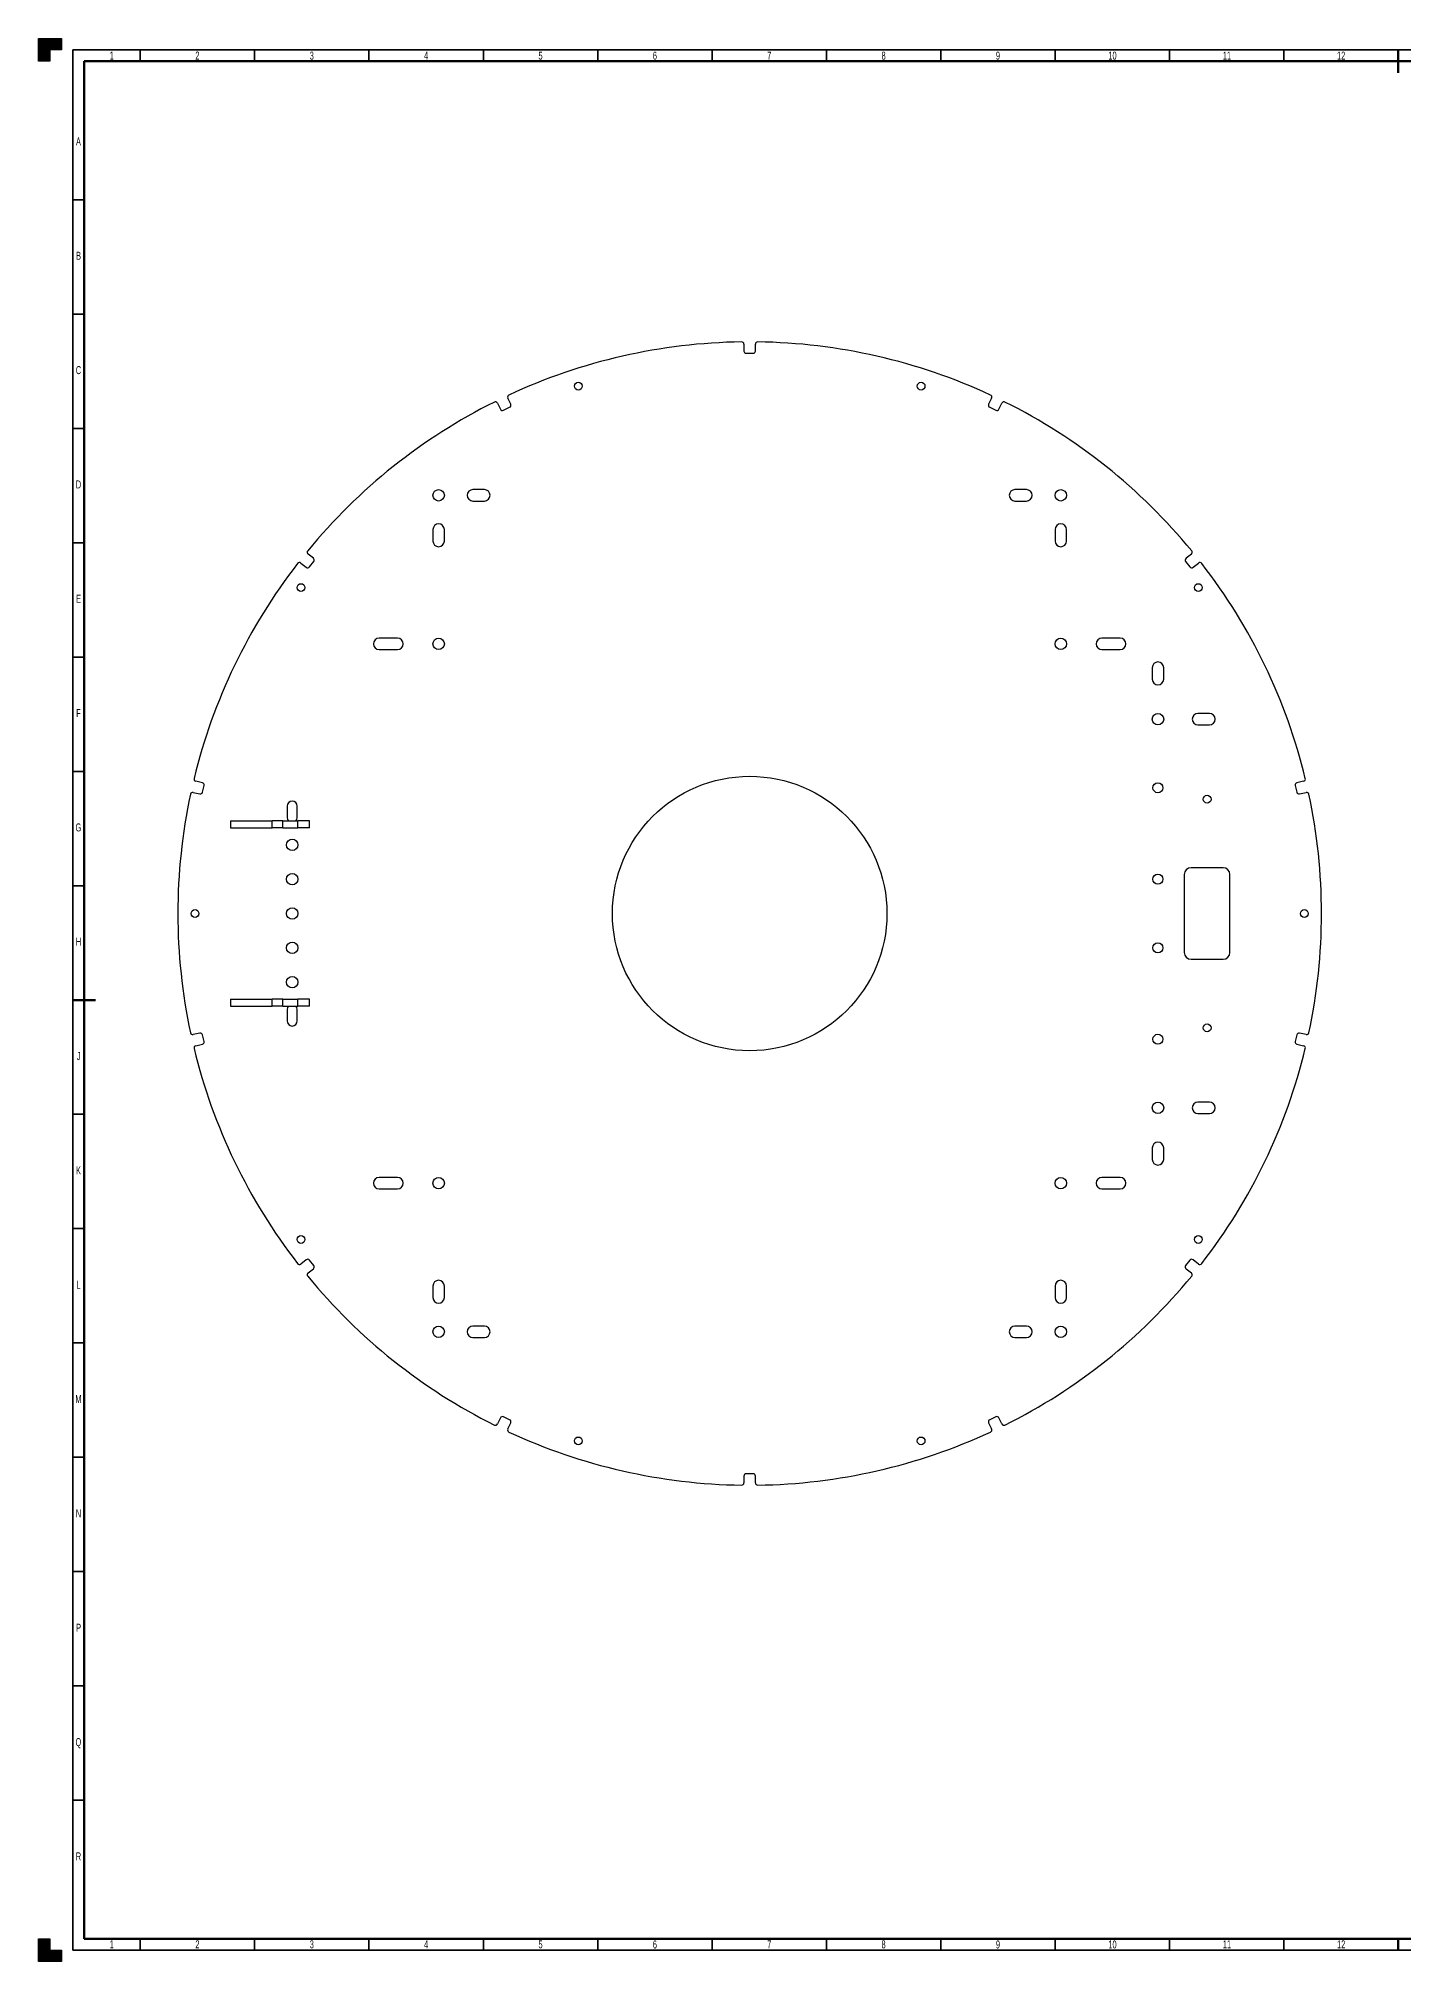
# Model space of a CAD drawing. Header units: millimetres. Extents: x 0 to 1189, y 0 to 841.
# Drawn here: x 0 to 597, y 0 to 841 of the extents above; entities that cross this region are included whole.
import ezdxf

# ---------------------------------------------------------------- set-up
doc = ezdxf.new("R2010")
doc.units = ezdxf.units.MM
doc.layers.add('BORDER', color=7, linetype='Continuous')
doc.layers.add('TRIM', color=7, linetype='Continuous')
doc.styles.add('SLDTEXTSTYLE0', font='TXT', dxfattribs={"width": 0.605})

msp = doc.modelspace()

# ---------------------------------------------------------------- hatches: boundary and pattern name
at = {"layer": 'TRIM'}
for points in [[(0, 831), (5, 831), (5, 836), (10, 836), (10, 841), (0, 841)], [(10, 0), (10, 5), (5, 5), (5, 10), (0, 10), (0, 0)]]:
    msp.add_hatch(color=256, dxfattribs=at).paths.add_polyline_path(points, flags=0)

# ---------------------------------------------------------------- linework, layer by layer
at = {"color": 7, "linetype": 'Continuous', "lineweight": 25}
for p, q in [((308.45, 707.29), (308.45, 704.32)), ((313.45, 704.32), (313.45, 707.29)), ((309.45, 703.32), (312.45, 703.32)), ((200.67, 681.55), (201.96, 678.87)), ((206.47, 681.04), (205.17, 683.72)), ((416.72, 683.72), (415.43, 681.04)), ((419.94, 678.87), (421.23, 681.55)), ((203.3, 678.41), (206, 679.71)), ((415.9, 679.71), (418.6, 678.41)), ((194.95, 643.72), (189.95, 643.72)), ((431.95, 643.72), (426.95, 643.72)), ((189.95, 638.72), (194.95, 638.72)), ((426.95, 638.72), (431.95, 638.72)), ((172.45, 626.22), (172.45, 621.22)), ((177.45, 621.22), (177.45, 626.22)), ((444.45, 626.22), (444.45, 621.22)), ((449.45, 621.22), (449.45, 626.22)), ((120.18, 613.65), (117.85, 615.51)), ((504.05, 615.51), (501.72, 613.65)), ((114.73, 611.6), (117.06, 609.74)), ((118.46, 609.9), (120.33, 612.25)), ((501.56, 612.25), (503.43, 609.9)), ((504.84, 609.74), (507.16, 611.6)), ((156.95, 578.72), (148.95, 578.72)), ((148.95, 573.72), (156.95, 573.72)), ((472.95, 578.72), (464.95, 578.72)), ((464.95, 573.72), (472.95, 573.72)), ((486.95, 565.82), (486.95, 560.82)), ((491.95, 560.82), (491.95, 565.82)), ((511.95, 545.82), (506.95, 545.82)), ((506.95, 540.82), (511.95, 540.82)), ((71.67, 515.5), (68.77, 516.16)), ((71.76, 511.37), (72.42, 514.3)), ((549.47, 514.3), (550.14, 511.37)), ((553.13, 516.16), (550.22, 515.5)), ((67.66, 511.28), (70.56, 510.62)), ((108.75, 505.32), (108.75, 500.32)), ((113.15, 500.32), (113.15, 505.32)), ((551.34, 510.62), (554.24, 511.28)), ((83.95, 498.82), (83.95, 495.82)), ((83.95, 498.82), (102.21, 498.82)), ((102.21, 495.82), (102.21, 498.82)), ((106.87, 498.82), (102.21, 498.82)), ((106.87, 495.82), (106.87, 498.82)), ((106.87, 498.82), (113.45, 498.82)), ((113.45, 495.82), (113.45, 498.82)), ((118.45, 498.82), (113.45, 498.82)), ((118.45, 495.82), (118.45, 498.82)), ((83.95, 495.82), (102.21, 495.82)), ((106.87, 495.82), (102.21, 495.82)), ((106.87, 495.82), (113.45, 495.82)), ((118.45, 495.82), (113.45, 495.82)), ((500.95, 475.32), (500.95, 441.32)), ((517.95, 478.32), (503.95, 478.32)), ((520.95, 441.32), (520.95, 475.32)), ((503.95, 438.32), (517.95, 438.32)), ((83.95, 420.82), (83.95, 417.82)), ((83.95, 420.82), (102.21, 420.82)), ((102.21, 417.82), (102.21, 420.82)), ((106.87, 420.82), (102.21, 420.82)), ((106.87, 417.82), (106.87, 420.82)), ((106.87, 420.82), (113.45, 420.82)), ((113.45, 417.82), (113.45, 420.82)), ((118.45, 420.82), (113.45, 420.82)), ((118.45, 417.82), (118.45, 420.82)), ((83.95, 417.82), (102.21, 417.82)), ((106.87, 417.82), (102.21, 417.82)), ((106.87, 417.82), (113.45, 417.82)), ((108.75, 416.32), (108.75, 411.32)), ((113.15, 411.32), (113.15, 416.32)), ((118.45, 417.82), (113.45, 417.82)), ((70.56, 406.02), (67.66, 405.35)), ((72.42, 402.34), (71.76, 405.26)), ((550.14, 405.26), (549.47, 402.34)), ((554.24, 405.35), (551.34, 406.02)), ((68.77, 400.48), (71.67, 401.14)), ((550.22, 401.14), (553.13, 400.48)), ((511.95, 375.82), (506.95, 375.82)), ((506.95, 370.82), (511.95, 370.82)), ((486.95, 355.82), (486.95, 350.82)), ((491.95, 350.82), (491.95, 355.82)), ((156.95, 342.92), (148.95, 342.92)), ((148.95, 337.92), (156.95, 337.92)), ((472.95, 342.92), (464.95, 342.92)), ((464.95, 337.92), (472.95, 337.92)), ((117.06, 306.9), (114.73, 305.04)), ((117.85, 301.13), (120.18, 302.99)), ((120.33, 304.39), (118.46, 306.74)), ((503.43, 306.74), (501.56, 304.39)), ((501.72, 302.99), (504.05, 301.13)), ((507.16, 305.04), (504.84, 306.9)), ((172.45, 295.42), (172.45, 290.42)), ((177.45, 290.42), (177.45, 295.42)), ((444.45, 295.42), (444.45, 290.42)), ((449.45, 290.42), (449.45, 295.42)), ((194.95, 277.92), (189.95, 277.92)), ((431.95, 277.92), (426.95, 277.92)), ((189.95, 272.92), (194.95, 272.92)), ((426.95, 272.92), (431.95, 272.92)), ((201.96, 237.77), (200.67, 235.08)), ((206, 236.93), (203.3, 238.23)), ((205.17, 232.92), (206.47, 235.6)), ((415.43, 235.6), (416.72, 232.92)), ((418.6, 238.23), (415.9, 236.93)), ((421.23, 235.08), (419.94, 237.77)), ((308.45, 212.32), (308.45, 209.34)), ((312.45, 213.32), (309.45, 213.32)), ((313.45, 209.34), (313.45, 212.32))]:
    msp.add_line(p, q, dxfattribs=at)
at = {"color": 7, "linetype": 'Continuous', "lineweight": 25, "flags": 128}
for points in [[(108.75, 500.32), (108.92, 499.48), (109.34, 498.82)], [(112.56, 498.82), (112.98, 499.48), (113.15, 500.32)], [(109.34, 417.82), (108.92, 417.16), (108.75, 416.32)], [(113.15, 416.32), (112.98, 417.16), (112.56, 417.82)]]:
    msp.add_lwpolyline(points, dxfattribs=at)
at = {"color": 7, "linetype": 'Continuous', "lineweight": 25}
for centre, radius in [((236.01, 688.95), 1.7), ((385.89, 688.95), 1.7), ((174.95, 641.22), 2.5), ((446.95, 641.22), 2.5), ((114.76, 600.86), 1.7), ((507.14, 600.86), 1.7), ((174.95, 576.22), 2.5), ((446.95, 576.22), 2.5), ((489.45, 543.32), 2.5), ((310.95, 458.32), 60), ((489.45, 513.32), 2.2), ((510.95, 508.32), 1.7), ((110.95, 488.32), 2.5), ((110.95, 473.32), 2.5), ((489.45, 473.32), 2.2), ((68.45, 458.32), 1.7), ((110.95, 458.32), 2.5), ((553.45, 458.32), 1.7), ((110.95, 443.32), 2.5), ((489.45, 443.32), 2.2), ((110.95, 428.32), 2.5), ((489.45, 403.32), 2.2), ((510.95, 408.32), 1.7), ((489.45, 373.32), 2.5), ((174.95, 340.42), 2.5), ((446.95, 340.42), 2.5), ((114.76, 315.78), 1.7), ((507.14, 315.78), 1.7), ((174.95, 275.42), 2.5), ((446.95, 275.42), 2.5), ((236.01, 227.69), 1.7), ((385.89, 227.69), 1.7)]:
    msp.add_circle(centre, radius, dxfattribs=at)
for centre, radius, start, end in [((310.95, 458.32), 250, 90.80539, 114.9089), ((307.45, 707.29), 1, 0, 90.80539), ((314.45, 707.29), 1, 89.19461, 180), ((310.95, 458.32), 250, 65.0911, 89.19461), ((309.45, 704.32), 1, 180, 270), ((312.45, 704.32), 1, 270, 0), ((310.95, 458.32), 250, 116.51967, 140.62318), ((199.77, 681.12), 1, 25.71429, 116.51967), ((206.08, 684.16), 1, 114.9089, 205.71429), ((415.82, 684.16), 1, 334.28571, 65.0911), ((422.13, 681.12), 1, 63.48033, 154.28571), ((310.95, 458.32), 250, 39.37682, 63.48033), ((202.86, 679.31), 1, 205.71429, 295.71429), ((205.56, 680.61), 1, 295.71429, 25.71429), ((416.33, 680.61), 1, 154.28571, 244.28571), ((419.04, 679.31), 1, 244.28571, 334.28571), ((189.95, 641.22), 2.5, 90, 270), ((194.95, 641.22), 2.5, 270, 90), ((426.95, 641.22), 2.5, 90, 270), ((431.95, 641.22), 2.5, 270, 90), ((174.95, 626.22), 2.5, 0, 180), ((446.95, 626.22), 2.5, 0, 180), ((118.47, 616.29), 1, 140.62318, 231.42857), ((174.95, 621.22), 2.5, 180, 0), ((446.95, 621.22), 2.5, 180, 0), ((503.42, 616.29), 1, 308.57143, 39.37682), ((310.95, 458.32), 250, 142.23396, 166.33747), ((114.11, 610.82), 1, 51.42857, 142.23396), ((117.68, 610.52), 1, 231.42857, 321.42857), ((119.55, 612.87), 1, 321.42857, 51.42857), ((502.34, 612.87), 1, 128.57143, 218.57143), ((504.21, 610.52), 1, 218.57143, 308.57143), ((507.79, 610.82), 1, 37.76604, 128.57143), ((310.95, 458.32), 250, 13.66253, 37.76604), ((148.95, 576.22), 2.5, 90, 270), ((156.95, 576.22), 2.5, 270, 90), ((464.95, 576.22), 2.5, 90, 270), ((472.95, 576.22), 2.5, 270, 90), ((489.45, 565.82), 2.5, 0, 180), ((489.45, 560.82), 2.5, 180, 0), ((506.95, 543.32), 2.5, 90, 270), ((511.95, 543.32), 2.5, 270, 90), ((68.99, 517.13), 1, 166.33747, 257.14286), ((71.45, 514.52), 1, 347.14286, 77.14286), ((550.45, 514.52), 1, 102.85714, 192.85714), ((552.9, 517.13), 1, 282.85714, 13.66253), ((310.95, 458.32), 250, 167.94825, 192.05175), ((67.44, 510.31), 1, 77.14286, 167.94825), ((70.78, 511.6), 1, 257.14286, 347.14286), ((110.95, 505.32), 2.2, 0, 180), ((551.11, 511.6), 1, 192.85714, 282.85714), ((554.46, 510.31), 1, 12.05175, 102.85714), ((310.95, 458.32), 250, 347.94825, 12.05175), ((503.95, 475.32), 3, 90, 180), ((517.95, 475.32), 3, 360, 90), ((503.95, 441.32), 3, 180, 270), ((517.95, 441.32), 3, 270, 0), ((67.44, 406.33), 1, 192.05175, 282.85714), ((70.78, 405.04), 1, 12.85714, 102.85714), ((110.95, 411.32), 2.2, 180, 0), ((551.11, 405.04), 1, 77.14286, 167.14286), ((554.46, 406.33), 1, 257.14286, 347.94825), ((68.99, 399.5), 1, 102.85714, 193.66253), ((310.95, 458.32), 250, 193.66253, 217.76604), ((71.45, 402.12), 1, 282.85714, 12.85714), ((310.95, 458.32), 250, 322.23396, 346.33747), ((550.45, 402.12), 1, 167.14286, 257.14286), ((552.9, 399.5), 1, 346.33747, 77.14286), ((506.95, 373.32), 2.5, 90, 270), ((511.95, 373.32), 2.5, 270, 90), ((489.45, 355.82), 2.5, 0, 180), ((489.45, 350.82), 2.5, 180, 0), ((148.95, 340.42), 2.5, 90, 270), ((156.95, 340.42), 2.5, 270, 90), ((464.95, 340.42), 2.5, 90, 270), ((472.95, 340.42), 2.5, 270, 90), ((114.11, 305.82), 1, 217.76604, 308.57143), ((117.68, 306.11), 1, 38.57143, 128.57143), ((119.55, 303.77), 1, 308.57143, 38.57143), ((502.34, 303.77), 1, 141.42857, 231.42857), ((504.21, 306.11), 1, 51.42857, 141.42857), ((507.79, 305.82), 1, 231.42857, 322.23396), ((118.47, 300.35), 1, 128.57143, 219.37682), ((310.95, 458.32), 250, 219.37682, 243.48033), ((174.95, 295.42), 2.5, 0, 180), ((310.95, 458.32), 250, 296.51967, 320.62318), ((446.95, 295.42), 2.5, 0, 180), ((503.42, 300.35), 1, 320.62318, 51.42857), ((174.95, 290.42), 2.5, 180, 0), ((446.95, 290.42), 2.5, 180, 0), ((189.95, 275.42), 2.5, 90, 270), ((194.95, 275.42), 2.5, 270, 90), ((426.95, 275.42), 2.5, 90, 270), ((431.95, 275.42), 2.5, 270, 90), ((202.86, 237.33), 1, 64.28571, 154.28571), ((205.56, 236.03), 1, 334.28571, 64.28571), ((416.33, 236.03), 1, 115.71429, 205.71429), ((419.04, 237.33), 1, 25.71429, 115.71429), ((199.77, 235.52), 1, 243.48033, 334.28571), ((206.08, 232.48), 1, 154.28571, 245.0911), ((310.95, 458.32), 250, 245.0911, 269.19461), ((310.95, 458.32), 250, 270.80539, 294.9089), ((415.82, 232.48), 1, 294.9089, 25.71429), ((422.13, 235.52), 1, 205.71429, 296.51967), ((309.45, 212.32), 1, 90, 180), ((312.45, 212.32), 1, 0, 90), ((307.45, 209.34), 1, 269.19461, 0), ((314.45, 209.34), 1, 180, 270.80539)]:
    msp.add_arc(centre, radius, start, end, dxfattribs=at)
at = {"layer": 'BORDER', "lineweight": 35}
for p, q in [((15, 836), (1184, 836)), ((15, 836), (15, 5)), ((44.5, 836), (44.5, 831)), ((94.5, 836), (94.5, 831)), ((144.5, 836), (144.5, 831)), ((194.5, 836), (194.5, 831)), ((244.5, 836), (244.5, 831)), ((294.5, 836), (294.5, 831)), ((344.5, 836), (344.5, 831)), ((394.5, 836), (394.5, 831)), ((444.5, 836), (444.5, 831)), ((494.5, 836), (494.5, 831)), ((544.5, 836), (544.5, 831)), ((15, 770.5), (20, 770.5)), ((15, 720.5), (20, 720.5)), ((15, 670.5), (20, 670.5)), ((15, 620.5), (20, 620.5)), ((15, 570.5), (20, 570.5)), ((15, 520.5), (20, 520.5)), ((15, 470.5), (20, 470.5)), ((15, 370.5), (20, 370.5)), ((15, 320.5), (20, 320.5)), ((15, 270.5), (20, 270.5)), ((15, 220.5), (20, 220.5)), ((15, 170.5), (20, 170.5)), ((15, 120.5), (20, 120.5)), ((15, 70.5), (20, 70.5)), ((44.5, 10), (44.5, 5)), ((94.5, 10), (94.5, 5)), ((144.5, 10), (144.5, 5)), ((194.5, 10), (194.5, 5)), ((244.5, 10), (244.5, 5)), ((294.5, 10), (294.5, 5)), ((344.5, 10), (344.5, 5)), ((394.5, 10), (394.5, 5)), ((444.5, 10), (444.5, 5)), ((494.5, 10), (494.5, 5)), ((544.5, 10), (544.5, 5)), ((15, 5), (1184, 5))]:
    msp.add_line(p, q, dxfattribs=at)
at = {"layer": 'BORDER', "lineweight": 50}
for p, q in [((594.5, 836), (594.5, 826)), ((20, 831), (1179, 831)), ((15, 420.5), (25, 420.5)), ((594.5, 5), (594.5, 10))]:
    msp.add_line(p, q, dxfattribs=at)
at = {"layer": 'BORDER', "lineweight": 70}
for p, q in [((20, 831), (20, 10)), ((20, 10), (1179, 10))]:
    msp.add_line(p, q, dxfattribs=at)
at = {"layer": 'TRIM'}
for p, q in [((0, 841), (10, 841)), ((0, 831), (0, 841)), ((10, 841), (10, 836)), ((10, 836), (5, 836)), ((5, 836), (5, 831)), ((5, 831), (0, 831)), ((0, 0), (0, 10)), ((0, 10), (5, 10)), ((5, 10), (5, 5)), ((10, 0), (0, 0)), ((5, 5), (10, 5)), ((10, 5), (10, 0))]:
    msp.add_line(p, q, dxfattribs=at)

# ---------------------------------------------------------------- texts
at = {"layer": 'BORDER', "color": 7, "char_height": 3.5, "attachment_point": 2, "style": 'SLDTEXTSTYLE0'}
for s, insert in [('1', (32.06, 835.28)), ('2', (69.5, 835.28)), ('3', (119.5, 835.24)), ('4', (169.49, 835.24)), ('5', (219.5, 835.24)), ('6', (269.5, 835.24)), ('7', (319.5, 835.24)), ('8', (369.5, 835.24)), ('9', (419.5, 835.24)), ('10', (469.57, 835.24)), ('11', (519.63, 835.24)), ('12', (569.56, 835.24)), ('A', (17.48, 797.72)), ('B', (17.52, 747.72)), ('C', (17.49, 697.72)), ('D', (17.5, 647.72)), ('E', (17.52, 597.72)), ('F', (17.49, 547.72)), ('G', (17.47, 497.72)), ('H', (17.51, 447.72)), ('J', (17.53, 397.72)), ('K', (17.5, 347.72)), ('L', (17.51, 297.72)), ('M', (17.46, 247.72)), ('N', (17.51, 197.72)), ('P', (17.52, 147.72)), ('Q', (17.46, 97.72)), ('R', (17.49, 47.72)), ('1', (32.06, 9.28)), ('2', (69.5, 9.28)), ('3', (119.5, 9.27)), ('4', (169.49, 9.22)), ('5', (219.5, 9.27)), ('6', (269.5, 9.22)), ('7', (319.5, 9.27)), ('8', (369.5, 9.27)), ('9', (419.5, 9.22)), ('10', (469.57, 9.22)), ('11', (519.63, 9.27)), ('12', (569.56, 9.27))]:
    msp.add_mtext(s, dxfattribs=dict(at, insert=insert))

doc.saveas('drawing.dxf')
